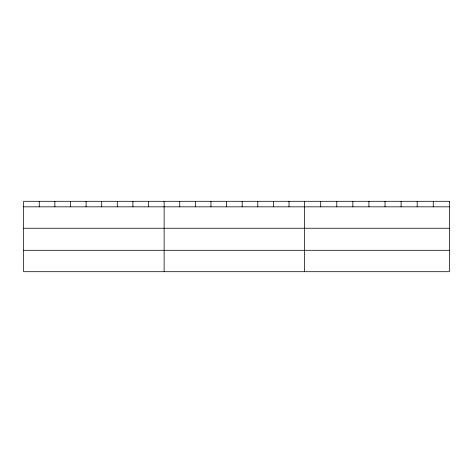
<?xml version="1.0" encoding="UTF-8"?>
<svg xmlns="http://www.w3.org/2000/svg" width="473" height="473" viewBox="0 0 473 473"><rect width="100%" height="100%" fill="white"/><g stroke="black" fill="none" stroke-linecap="round" stroke-linejoin="round"><path stroke-width="0.71" d="M23.65 206.831L449.35 206.831M23.65 228.24L449.35 228.24M23.65 250.294L449.35 250.294M433.268 201.303L433.268 206.831M417.186 201.303L417.186 206.831M401.104 201.303L401.104 206.831M385.022 201.303L385.022 206.831M368.94 201.303L368.94 206.831M352.858 201.303L352.858 206.831M336.776 201.303L336.776 206.831M320.694 201.303L320.694 206.831M304.612 201.303L304.612 271.697M289.003 201.303L289.003 206.831M273.394 201.303L273.394 206.831M257.785 201.303L257.785 206.831M242.176 201.303L242.176 206.831M226.567 201.303L226.567 206.831M210.958 201.303L210.958 206.831M195.349 201.303L195.349 206.831M179.74 201.303L179.74 206.831M164.131 201.303L164.131 271.697M148.522 201.303L148.522 206.831M132.913 201.303L132.913 206.831M117.304 201.303L117.304 206.831M101.695 201.303L101.695 206.831M86.086 201.303L86.086 206.831M70.477 201.303L70.477 206.831M54.868 201.303L54.868 206.831M39.259 201.303L39.259 206.831M449.35 201.303L23.65 201.303L23.65 271.697L449.35 271.697L449.35 201.303"/></g></svg>
